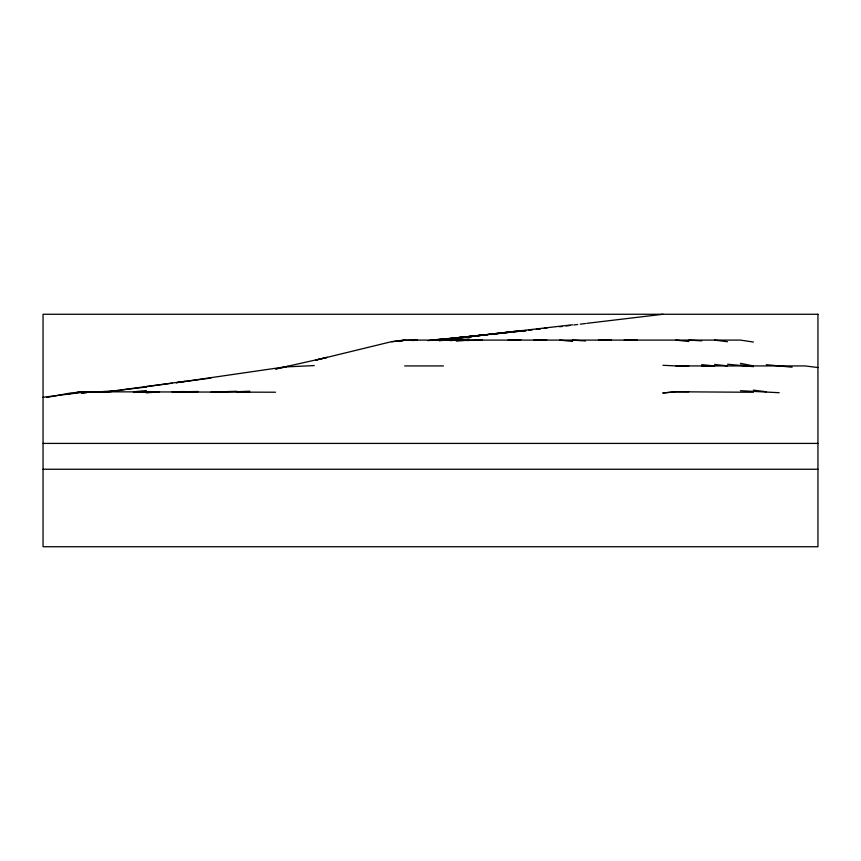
<?xml version="1.0" encoding="UTF-8"?>
<svg xmlns="http://www.w3.org/2000/svg" width="861" height="861" viewBox="0 0 861 861"><rect width="100%" height="100%" fill="white"/><g stroke="black" fill="none" stroke-linecap="round" stroke-linejoin="round"><path stroke-width="1.29" d="M399.504 341.505L404.67 340.095L740.46 340.095L753.375 342.043M399.504 341.257L404.67 340.095L391.755 341.613L315.556 360.167L327.18 357.38L275.52 368.971L278.103 368.519M427.917 340.644L495.075 333.756L456.33 337.942L480.868 335.499M280.686 367.991L288.435 366.399L176.074 382.725L210.945 378.044M46.925 397.438L68.88 393.305L81.795 391.755L275.52 392.218M440.832 340.579L456.33 339.191M74.046 393.133L81.795 391.755L74.046 393.003M94.71 391.841L92.127 392.293L111.499 391.626M466.662 340.536L482.16 339.923M92.127 392.185L94.71 391.755L81.795 392.056M68.88 393.843L71.463 393.423M103.751 392.272L185.115 381.283M391.755 341.806L404.67 340.095M120.54 390.098L146.37 387.052M146.37 386.654L172.2 383.21M536.403 329.408L540.277 328.924L536.403 329.386M573.856 324.974L577.731 324.489M580.314 324.166L585.48 323.51M586.772 323.349L662.97 314.265M559.65 326.771L562.233 326.448M566.107 325.953L569.982 325.469M502.824 333.067L496.366 333.702L510.573 332.131M482.16 335.058L443.415 339.578L439.54 340.665L443.415 339.578L572.565 324.791M520.905 330.646L495.075 333.616M482.16 335.381L487.326 334.8M489.909 334.498L495.075 333.917M496.366 333.691L507.99 332.368M522.196 331.033L526.071 330.592L520.905 331.065L526.071 330.527M532.529 329.86L528.654 330.247M469.245 336.716L456.33 337.813L482.16 335.252M505.407 332.723L510.573 332.249M120.54 390.388L94.71 392.099M81.795 393.09L86.961 392.551M90.835 392.153L94.71 391.755L84.378 392.196M513.156 331.862L518.322 331.324M513.156 331.98L518.322 331.453M445.998 339.008L430.5 340.095L455.038 338.072L448.581 338.739M43.05 397.265L81.795 392.444L94.71 391.755L89.544 392.207M465.37 340.472L469.245 340.095L456.33 341.139M412.419 340.579L417.585 340.095L404.67 340.386M469.245 337.103L471.828 336.877M133.455 391.755L146.37 390.582M81.795 392.896L86.961 392.444M146.37 392.896L159.285 391.755L133.455 392.412M455.038 338.255L448.581 338.814L455.038 338.298M451.164 340.525L469.245 339.062M449.872 340.558L456.33 340.095M288.435 366.786L314.265 365.591M81.795 392.551L94.71 391.755M185.115 392.347L198.03 391.755M249.69 391.206L236.775 391.755L249.69 392.121M507.99 340.095L520.905 339.611M236.775 391.271L210.945 392.142M598.395 340.095L611.31 339.729M533.82 340.095L546.735 339.826M198.03 391.486L172.2 391.927M172.2 391.755L185.115 391.551M443.415 340.095L456.33 339.934M624.225 340.095L637.14 339.944M688.8 391.755L675.885 391.777L662.97 392.96L675.885 391.777L753.375 392.272M404.67 365.925L443.415 365.925M662.97 365.29L675.885 365.925L805.035 365.925L817.95 367.539M779.205 392.724L740.46 390.711M43.05 443.415L817.95 443.415M43.05 469.245L817.95 469.245M701.715 365.925L714.63 365.957L701.715 364.633M675.885 365.925L688.8 365.99M740.46 365.204L753.375 365.925L740.46 363.353M753.375 366.668L727.545 364.235M688.8 340.095L701.715 340.859M572.565 340.095L585.48 340.978M766.29 364.687L792.12 367.195M559.65 340.095L572.565 341.451M675.885 340.095L688.8 341.526M714.63 364.418L727.545 365.925M753.375 390.141L766.29 391.755M714.63 340.095L727.545 341.752M546.735 328.106L544.152 328.428L546.735 328.106M464.079 337.501L458.913 337.964L464.079 337.544M817.95 314.265L43.05 314.265L43.05 546.735L817.95 546.735L817.95 314.265"/></g></svg>
